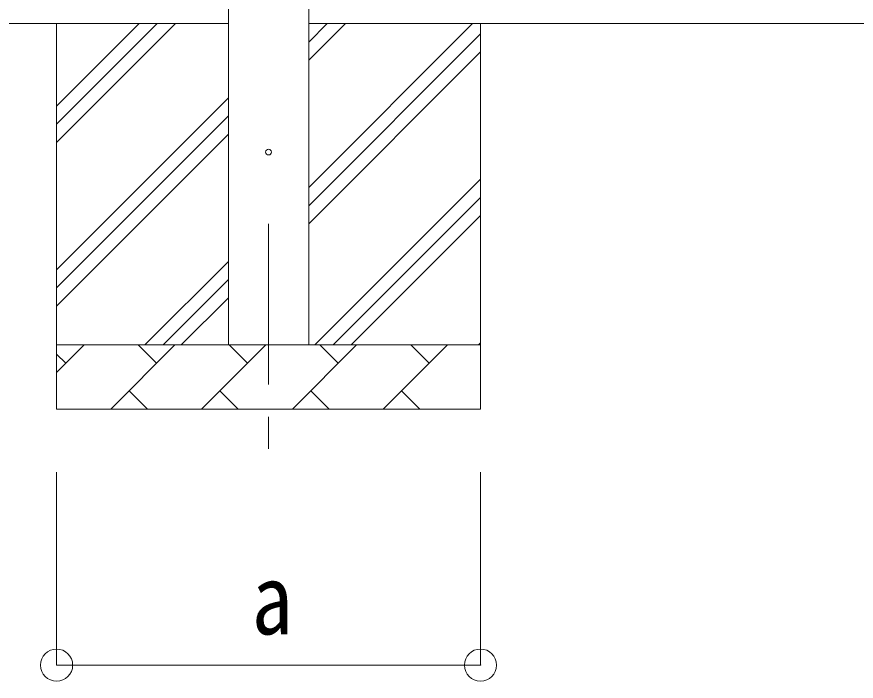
# Model space of a CAD drawing. Units: millimetres at full size, sheet at 1:50; details may follow other scales. Extents: x -14053 to 14053, y -9700 to 9700.
# Drawn here: x -9216 to -7909, y -926 to 107 of the extents above; entities that cross this region are included whole.
import ezdxf
from ezdxf.enums import TextEntityAlignment as Align

# ---------------------------------------------------------------- set-up
doc = ezdxf.new("R2010")
doc.units = ezdxf.units.MM
doc.header["$LTSCALE"] = 50
doc.header["$PDMODE"] = 32
doc.header["$PDSIZE"] = 50
doc.linetypes.add('CHAIN1', pattern=[8, 5, -1, 1, -1])
for name, color, linetype, lineweight in [('0-2_建具', 4, 'Continuous', 9), ('0-3_階段', 7, 'CHAIN1', 9), ('0-4_設備', 7, 'Continuous', 9), ('0-8_外構', 6, 'Continuous', 9)]:
    doc.layers.add(name, color=color, linetype=linetype, lineweight=lineweight)
doc.styles.add('ＭＳ ゴシック', font='')
doc.styles.get('ＭＳ ゴシック').set_extended_font_data('MS Gothic')

msp = doc.modelspace()

# ---------------------------------------------------------------- linework, layer by layer
at = {"layer": '0-2_建具'}
for p, q in [((-8886.97, 2451.81), (-8886.97, -403.19)), ((-8761.97, -403.19), (-8761.97, 2451.81))]:
    msp.add_line(p, q, dxfattribs=at)
msp.add_circle((-8824.47, -103.19), 4.5, dxfattribs=at)
at = {"layer": '0-3_階段'}
msp.add_line((-8824.47, -214.85), (-8824.47, -601.3), dxfattribs=at)
at = {"layer": '0-4_設備'}
for p, q in [((-8886.97, 96.81), (-9899.92, 96.81)), ((-9154.47, 96.81), (-9154.47, -503.19)), ((-9154.47, -88.24), (-8969.42, 96.81)), ((-9154.47, -59.95), (-8997.71, 96.81)), ((-9154.47, -31.67), (-9025.99, 96.81)), ((-3550.47, 96.81), (-8761.97, 96.81)), ((-8761.97, -158.29), (-8506.88, 96.81)), ((-8761.97, 39.7), (-8704.87, 96.81)), ((-8761.97, 67.99), (-8733.15, 96.81)), ((-8494.47, 96.81), (-8494.47, -503.19)), ((-8761.97, -186.57), (-8494.47, 80.93)), ((-8761.97, -214.85), (-8494.47, 52.65)), ((-9154.47, -286.23), (-8886.97, -18.73)), ((-9154.47, -314.51), (-8886.97, -47.01)), ((-9154.47, -342.8), (-8886.97, -75.3)), ((-8752.32, -403.19), (-8494.47, -145.34)), ((-8724.03, -403.19), (-8494.47, -173.63)), ((-8695.75, -403.19), (-8494.47, -201.91)), ((-9016.88, -403.19), (-8886.97, -273.29)), ((-8988.59, -403.19), (-8886.97, -301.57)), ((-8960.31, -403.19), (-8886.97, -329.85)), ((-9154.47, -403.19), (-8494.47, -403.19)), ((-9154.47, -446.08), (-9111.58, -403.19)), ((-9070.16, -503.19), (-8970.16, -403.19)), ((-8998.71, -431.74), (-9027.27, -403.19)), ((-8928.74, -503.19), (-8828.74, -403.19)), ((-8857.29, -431.74), (-8885.85, -403.19)), ((-8787.32, -503.19), (-8687.32, -403.19)), ((-8715.87, -431.74), (-8744.42, -403.19)), ((-8645.9, -503.19), (-8545.9, -403.19)), ((-8574.45, -431.74), (-8603, -403.19)), ((-8497.76, -403.19), (-8494.47, -399.9)), ((-9140.13, -431.74), (-9154.47, -417.4)), ((-9041.61, -474.63), (-9013.05, -503.19)), ((-8900.19, -474.63), (-8871.63, -503.19)), ((-8758.76, -474.63), (-8730.21, -503.19)), ((-8617.34, -474.63), (-8588.79, -503.19)), ((-8494.47, -503.19), (-9154.47, -503.19))]:
    msp.add_line(p, q, dxfattribs=at)
at = {"layer": '0-8_外構'}
for p, q in [((-9154.47, -901.3), (-9154.47, -601.3)), ((-8494.47, -901.3), (-8494.47, -601.3)), ((-9154.47, -901.3), (-8494.47, -901.3))]:
    msp.add_line(p, q, dxfattribs=at)
for p in [(-9154.47, -901.3), (-8494.47, -901.3)]:
    msp.add_point(p, dxfattribs=at)

# ---------------------------------------------------------------- texts
at = {"layer": '0-8_外構', "color": 7, "style": 'ＭＳ ゴシック', "width": 0.85}
msp.add_text('a', height=110, dxfattribs=at).set_placement((-8850.72, -886.3), align=Align.BOTTOM_LEFT)

doc.saveas('drawing.dxf')
